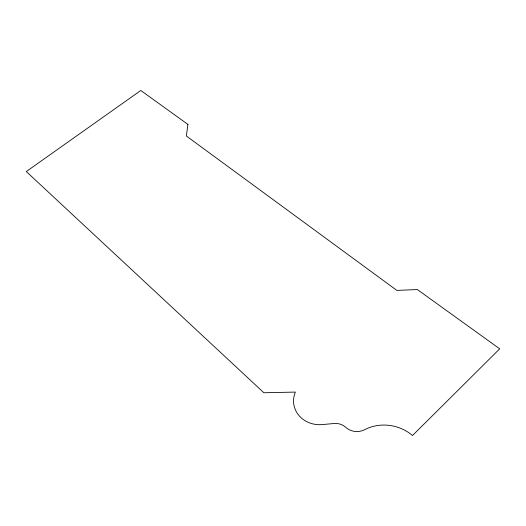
<?xml version="1.0" encoding="UTF-8"?>
<svg xmlns="http://www.w3.org/2000/svg" width="526" height="526" viewBox="0 0 526 526"><rect width="100%" height="100%" fill="white"/><g stroke="black" fill="none" stroke-linecap="round" stroke-linejoin="round"><path stroke-width="0.79" d="M187.907 124.392L186.362 136.004L396.88 290.411L417.335 289.543L499.7 348.83L412.509 435.515A41.403 38.451 17 0 0 364.61 429.703A15.695 14.333 3.2 0 1 345.819 427.401L345.543 427.158A14.301 13.341 -0.1 0 0 334.247 423.496L322.26 424.581A26.648 24.189 -6 0 1 295.375 392.087L263.855 392.751L26.3 171.555L140.804 90.485L187.907 124.392"/></g></svg>
